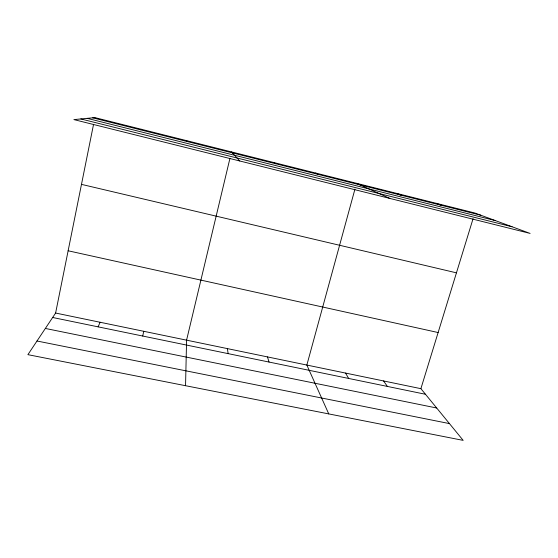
<?xml version="1.0" encoding="UTF-8"?>
<svg xmlns="http://www.w3.org/2000/svg" width="558" height="558" viewBox="0 0 558 558"><rect width="100%" height="100%" fill="white"/><g stroke="black" fill="none" stroke-linecap="round" stroke-linejoin="round"><path stroke-width="0.84" d="M185.549 385.704L186.581 340.157L229.896 158.556M186.749 141.432L186.86 140.707M55.612 313.045L420.892 388.668L463.175 440.381L27.9 354.658L55.612 313.045L93.549 124.357M142.722 336.035L143.748 331.292M354.965 189.064L306.844 365.058L328.753 413.903M420.892 388.668L473.065 218.708M98.124 326.855L100.098 322.252M140.197 129.756L141.341 129.282M36.988 341.008L449.462 423.599M45.351 328.446L436.705 408.003M52.647 317.488L425.475 394.269M68.125 250.779L438.128 332.54M81.482 184.37L456.451 272.841M87.181 118.352L495.365 220.591M80.84 118.945L512.056 226.757M92.684 117.829L480.752 215.2M436.112 203.286L441.287 205.295M396.689 193.389L401.069 195.209M356.541 183.31L389.798 198.411M315.633 173.043L318.332 174.445M273.957 162.573L275.764 163.766M231.479 151.916L239.766 160.983M383.541 380.933L387.405 386.429M345.528 373.065L348.659 378.45M267.47 356.904L269.04 362.051M227.392 348.611L228.131 353.626M94.902 117.619L73.907 119.6L530.1 233.418L474.816 213.003L94.902 117.619"/></g></svg>
